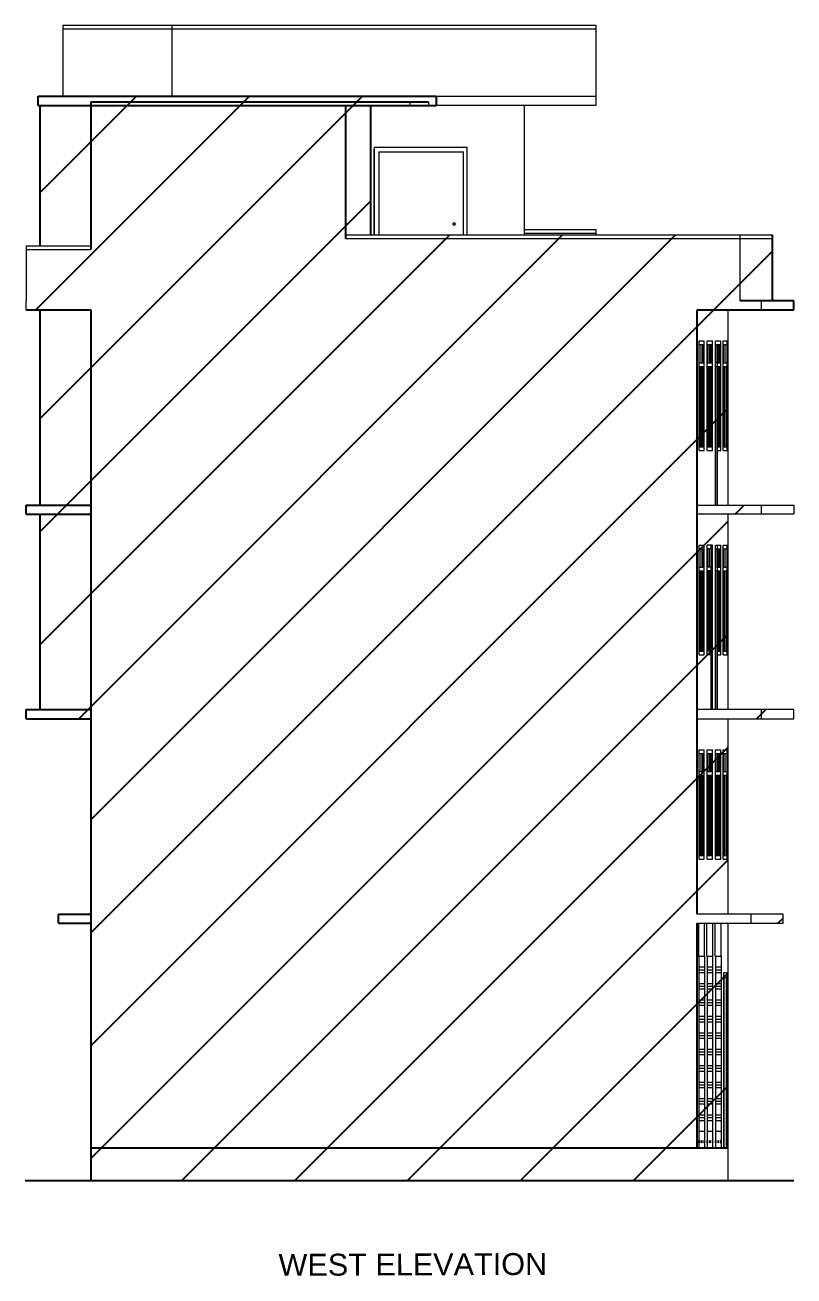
# Model space of a CAD drawing. Header units: inches. Extents: x 4069 to 291496, y -47643 to 12535.
# Drawn here: x 144287 to 144708, y -24238 to -23552 of the extents above; entities that cross this region are included whole.
import ezdxf

# ---------------------------------------------------------------- set-up
doc = ezdxf.new("R2010")
doc.units = ezdxf.units.IN
doc.header["$LTSCALE"] = 5
doc.header["$MEASUREMENT"] = 0
for name, color, linetype, lineweight in [('A-WALL', 7, 'Continuous', 9), ('DOOR', 62, 'Continuous', 0), ('Railing', 43, 'Continuous', 18), ('win', 5, 'Continuous', 18)]:
    doc.layers.add(name, color=color, linetype=linetype, lineweight=lineweight)
doc.layers.add('column', color=4, linetype='Continuous')
doc.layers.add('WALL', color=7, linetype='Continuous')
doc.styles.add('DIMTEXT', font='arial.ttf', dxfattribs={"height": 8})

msp = doc.modelspace()

# ---------------------------------------------------------------- hatches: boundary and pattern name
at = {"layer": 'WALL', "linetype": 'ByBlock', "ltscale": 5, "true_color": 0xf8991e}
h = msp.add_hatch(dxfattribs=at)
h.set_pattern_fill('ANSI31', color=30, scale=350)
h.set_pattern_definition([(45, (136233.223, -20012.41), (-30.93592, 30.93592), [])])
h.paths.add_polyline_path([(144322.90844, -24185.376), (144322.90844, -24044.376), (144305.22145, -24044.376), (144305.22145, -24039.376), (144322.90844, -24039.376), (144322.90844, -23932.376), (144287.53446, -23932.376), (144287.53446, -23927.376), (144322.90844, -23927.376), (144295.22025, -23927.376), (144295.22025, -23820.376), (144287.53446, -23820.376), (144287.53446, -23815.376), (144295.22025, -23815.376), (144295.22025, -23708.376), (144287.53446, -23708.376), (144287.53446, -23673.376), (144295.22025, -23673.376), (144295.22025, -23596.376), (144294.19325, -23596.376), (144294.19325, -23591.376), (144476.18098, -23591.376), (144512.17156, -23591.376), (144512.17156, -23596.376), (144476.18098, -23596.376), (144476.18098, -23667.376), (144696.12339, -23667.376), (144696.12339, -23703.376), (144708.12024, -23703.376), (144708.12024, -23708.376), (144672.12967, -23708.376), (144672.12967, -23815.376), (144708.12024, -23815.376), (144708.12024, -23820.376), (144672.12967, -23820.376), (144672.12967, -23927.376), (144708.12024, -23927.376), (144708.12024, -23932.376), (144672.12967, -23932.376), (144672.12967, -24039.376), (144702.12181, -24039.376), (144702.12181, -24044.376), (144672.12967, -24044.376), (144672.12967, -24185.376)])

# ---------------------------------------------------------------- linework, layer by layer
at = {"layer": 'A-WALL', "ltscale": 5}
for p, q in [((144307.83269, -23591.376), (144307.83269, -23552.376)), ((144367.25554, -23552.376), (144367.25554, -23591.376)), ((144599.53787, -23552.376), (144599.53787, -23596.376)), ((144512.17156, -23591.376), (144599.53787, -23591.376)), ((144497.81311, -23596.376), (144497.81311, -23594.376)), ((144507.88384, -23594.376), (144507.88384, -23596.376)), ((144599.53787, -23596.376), (144512.17156, -23596.376)), ((144560.53787, -23667.376), (144560.53787, -23596.376)), ((144599.53787, -23664.376), (144599.53787, -23667.376)), ((144678.61346, -23703.376), (144678.61346, -23667.376)), ((144287.53446, -23673.376), (144287.53446, -23703.376)), ((144287.53446, -23708.376), (144287.53446, -23703.376)), ((144672.12967, -23815.376), (144672.12967, -23708.376)), ((144690.40478, -23708.376), (144690.40478, -23703.376)), ((144655.0308, -23815.376), (144708.12024, -23815.376)), ((144690.40478, -23820.376), (144690.40478, -23815.376)), ((144708.12024, -23815.376), (144708.12024, -23820.376)), ((144708.12024, -23820.376), (144655.0308, -23820.376)), ((144672.12967, -23927.376), (144672.12967, -23820.376)), ((144708.12024, -23927.376), (144655.0308, -23927.376)), ((144690.40478, -23932.376), (144690.40478, -23927.376)), ((144708.12024, -23932.376), (144708.12024, -23927.376)), ((144655.0308, -23932.376), (144708.12024, -23932.376)), ((144672.12967, -24039.376), (144672.12967, -23932.376)), ((144702.12181, -24039.376), (144655.0308, -24039.376)), ((144655.0308, -24044.376), (144702.12181, -24044.376)), ((144672.12967, -24185.376), (144672.12967, -24044.376)), ((144684.50912, -24039.376), (144684.50912, -24044.376)), ((144702.12181, -24044.376), (144702.12181, -24039.376))]:
    msp.add_line(p, q, dxfattribs=at)
at = {"layer": 'A-WALL', "color": 1, "ltscale": 5}
for p, q in [((144655.92599, -24062.376), (144655.92599, -24044.376)), ((144659.17873, -24062.376), (144659.17873, -24044.376)), ((144660.46182, -24062.376), (144660.46182, -24044.376)), ((144663.65488, -24062.376), (144663.65488, -24044.376)), ((144664.99764, -24062.376), (144664.99764, -24044.376)), ((144668.25038, -24062.376), (144668.25038, -24044.376)), ((144655.92599, -24062.376), (144659.17873, -24062.376)), ((144656.01555, -24062.376), (144656.01555, -24167.376)), ((144659.08917, -24062.376), (144659.08917, -24167.376)), ((144660.46182, -24062.376), (144663.65488, -24062.376)), ((144660.55138, -24062.376), (144660.55138, -24167.376)), ((144663.56532, -24062.376), (144663.56532, -24167.376)), ((144664.99764, -24062.376), (144668.25038, -24062.376)), ((144665.0872, -24062.376), (144665.0872, -24167.376)), ((144668.16082, -24062.376), (144668.16082, -24167.376)), ((144656.01555, -24068.376), (144659.08917, -24068.376)), ((144656.01555, -24069.876), (144659.08917, -24069.876)), ((144656.01555, -24071.376), (144659.08917, -24071.376)), ((144660.55138, -24068.376), (144663.56532, -24068.376)), ((144660.55138, -24069.876), (144663.56532, -24069.876)), ((144660.55138, -24071.376), (144663.56532, -24071.376)), ((144665.0872, -24068.376), (144668.16082, -24068.376)), ((144665.0872, -24069.876), (144668.16082, -24069.876)), ((144665.0872, -24071.376), (144668.16082, -24071.376)), ((144656.01555, -24077.376), (144659.08917, -24077.376)), ((144656.01555, -24078.876), (144659.08917, -24078.876)), ((144660.55138, -24077.376), (144663.56532, -24077.376)), ((144660.55138, -24078.876), (144663.56532, -24078.876)), ((144665.0872, -24077.376), (144668.16082, -24077.376)), ((144665.0872, -24078.876), (144668.16082, -24078.876)), ((144656.01555, -24080.376), (144659.08917, -24080.376)), ((144656.01555, -24086.376), (144659.08917, -24086.376)), ((144660.55138, -24080.376), (144663.56532, -24080.376)), ((144660.55138, -24086.376), (144663.56532, -24086.376)), ((144665.0872, -24080.376), (144668.16082, -24080.376)), ((144665.0872, -24086.376), (144668.16082, -24086.376)), ((144656.01555, -24087.876), (144659.08917, -24087.876)), ((144656.01555, -24089.376), (144659.08917, -24089.376)), ((144660.55138, -24087.876), (144663.56532, -24087.876)), ((144660.55138, -24089.376), (144663.56532, -24089.376)), ((144665.0872, -24087.876), (144668.16082, -24087.876)), ((144665.0872, -24089.376), (144668.16082, -24089.376)), ((144656.01555, -24095.376), (144659.08917, -24095.376)), ((144656.01555, -24096.876), (144659.08917, -24096.876)), ((144656.01555, -24098.376), (144659.08917, -24098.376)), ((144660.55138, -24095.376), (144663.56532, -24095.376)), ((144660.55138, -24096.876), (144663.56532, -24096.876)), ((144660.55138, -24098.376), (144663.56532, -24098.376)), ((144665.0872, -24095.376), (144668.16082, -24095.376)), ((144665.0872, -24096.876), (144668.16082, -24096.876)), ((144665.0872, -24098.376), (144668.16082, -24098.376)), ((144656.01555, -24104.376), (144659.08917, -24104.376)), ((144656.01555, -24105.876), (144659.08917, -24105.876)), ((144656.01555, -24107.376), (144659.08917, -24107.376)), ((144660.55138, -24104.376), (144663.56532, -24104.376)), ((144660.55138, -24105.876), (144663.56532, -24105.876)), ((144660.55138, -24107.376), (144663.56532, -24107.376)), ((144665.0872, -24104.376), (144668.16082, -24104.376)), ((144665.0872, -24105.876), (144668.16082, -24105.876)), ((144665.0872, -24107.376), (144668.16082, -24107.376)), ((144656.01555, -24113.376), (144659.08917, -24113.376)), ((144660.55138, -24113.376), (144663.56532, -24113.376)), ((144665.0872, -24113.376), (144668.16082, -24113.376)), ((144656.01555, -24114.876), (144659.08917, -24114.876)), ((144656.01555, -24116.376), (144659.08917, -24116.376)), ((144660.55138, -24114.876), (144663.56532, -24114.876)), ((144660.55138, -24116.376), (144663.56532, -24116.376)), ((144665.0872, -24114.876), (144668.16082, -24114.876)), ((144665.0872, -24116.376), (144668.16082, -24116.376)), ((144656.01555, -24122.376), (144659.08917, -24122.376)), ((144656.01555, -24123.876), (144659.08917, -24123.876)), ((144656.01555, -24125.376), (144659.08917, -24125.376)), ((144660.55138, -24122.376), (144663.56532, -24122.376)), ((144660.55138, -24123.876), (144663.56532, -24123.876)), ((144660.55138, -24125.376), (144663.56532, -24125.376)), ((144665.0872, -24122.376), (144668.16082, -24122.376)), ((144665.0872, -24123.876), (144668.16082, -24123.876)), ((144665.0872, -24125.376), (144668.16082, -24125.376)), ((144656.01555, -24131.376), (144659.08917, -24131.376)), ((144656.01555, -24132.876), (144659.08917, -24132.876)), ((144656.01555, -24134.376), (144659.08917, -24134.376)), ((144660.55138, -24131.376), (144663.56532, -24131.376)), ((144660.55138, -24132.876), (144663.56532, -24132.876)), ((144660.55138, -24134.376), (144663.56532, -24134.376)), ((144665.0872, -24131.376), (144668.16082, -24131.376)), ((144665.0872, -24132.876), (144668.16082, -24132.876)), ((144665.0872, -24134.376), (144668.16082, -24134.376)), ((144656.01555, -24140.376), (144659.08917, -24140.376)), ((144660.55138, -24140.376), (144663.56532, -24140.376)), ((144665.0872, -24140.376), (144668.16082, -24140.376)), ((144656.01555, -24141.876), (144659.08917, -24141.876)), ((144656.01555, -24143.376), (144659.08917, -24143.376)), ((144660.55138, -24141.876), (144663.56532, -24141.876)), ((144660.55138, -24143.376), (144663.56532, -24143.376)), ((144665.0872, -24141.876), (144668.16082, -24141.876)), ((144665.0872, -24143.376), (144668.16082, -24143.376)), ((144656.01555, -24149.376), (144659.08917, -24149.376)), ((144656.01555, -24150.876), (144659.08917, -24150.876)), ((144656.01555, -24152.376), (144659.08917, -24152.376)), ((144660.55138, -24149.376), (144663.56532, -24149.376)), ((144660.55138, -24150.876), (144663.56532, -24150.876)), ((144660.55138, -24152.376), (144663.56532, -24152.376)), ((144665.0872, -24149.376), (144668.16082, -24149.376)), ((144665.0872, -24150.876), (144668.16082, -24150.876)), ((144665.0872, -24152.376), (144668.16082, -24152.376)), ((144656.01555, -24158.376), (144659.08917, -24158.376)), ((144660.55138, -24158.376), (144663.56532, -24158.376)), ((144665.0872, -24158.376), (144668.16082, -24158.376))]:
    msp.add_line(p, q, dxfattribs=at)
for points in [[(144656.07285, -24163.45142), (144656.29637, -24163.45142), (144656.29637, -24164.78349), (144656.07285, -24164.78349)], [(144657.44129, -24163.45142), (144657.66481, -24163.45142), (144657.66481, -24164.78349), (144657.44129, -24164.78349)], [(144659.03187, -24163.45142), (144658.80836, -24163.45142), (144658.80836, -24164.78349), (144659.03187, -24164.78349)], [(144660.60868, -24163.45142), (144660.83219, -24163.45142), (144660.83219, -24164.78349), (144660.60868, -24164.78349)], [(144661.94659, -24163.45142), (144662.17011, -24163.45142), (144662.17011, -24164.78349), (144661.94659, -24164.78349)], [(144663.50802, -24163.45142), (144663.2845, -24163.45142), (144663.2845, -24164.78349), (144663.50802, -24164.78349)], [(144665.1445, -24163.45142), (144665.36802, -24163.45142), (144665.36802, -24164.78349), (144665.1445, -24164.78349)], [(144666.5421, -24163.45142), (144666.76561, -24163.45142), (144666.76561, -24164.78349), (144666.5421, -24164.78349)], [(144668.10352, -24163.45142), (144667.88001, -24163.45142), (144667.88001, -24164.78349), (144668.10352, -24164.78349)]]:
    msp.add_lwpolyline(points, close=True, dxfattribs=at)
at = {"layer": 'A-WALL', "ltscale": 5}
msp.add_circle((144522.01759, -23661.376), 0.7664, dxfattribs=at)
at = {"layer": 'DOOR', "lineweight": 13}
for p, q in [((144478.16711, -23619.376), (144478.16711, -23667.376)), ((144478.16711, -23619.376), (144529.16711, -23619.376)), ((144478.16711, -23667.376), (144478.16711, -23620.376)), ((144529.16711, -23667.376), (144529.16711, -23619.376)), ((144480.66711, -23621.876), (144480.66711, -23667.376)), ((144480.66711, -23621.876), (144527.16711, -23621.876)), ((144527.16711, -23667.376), (144527.16711, -23621.876))]:
    msp.add_line(p, q, dxfattribs=at)
at = {"layer": 'DOOR'}
msp.add_lwpolyline([(144669.77227, -24074.376), (144669.77306, -24167.376), (144669.68349, -24167.376), (144669.68271, -24071.376), (144671.23444, -24071.376), (144671.23522, -24167.376), (144671.14566, -24167.376), (144671.14488, -24074.376)], close=True, dxfattribs=at)
at = {"layer": 'Railing', "color": 30}
for p, q in [((144307.83269, -23552.376), (144599.53787, -23552.376)), ((144307.83269, -23554.376), (144599.53787, -23554.376)), ((144462.43913, -23667.376), (144696.12339, -23667.376)), ((144560.53787, -23664.376), (144599.53787, -23664.376)), ((144560.53787, -23666.376), (144599.53787, -23666.376)), ((144287.53446, -23673.376), (144322.90844, -23673.376)), ((144287.53446, -23675.376), (144322.90844, -23675.376)), ((144462.43913, -23669.376), (144696.12339, -23669.376))]:
    msp.add_line(p, q, dxfattribs=at)
at = {"layer": 'WALL', "color": 2, "linetype": 'ByBlock', "ltscale": 5}
for p, q in [((144294.19325, -23591.376), (144512.17156, -23591.376)), ((144294.19325, -23596.376), (144294.19325, -23591.376)), ((144512.17156, -23591.376), (144512.17156, -23596.376)), ((144294.19325, -23596.376), (144512.17156, -23596.376)), ((144295.22025, -23673.376), (144295.22025, -23596.376)), ((144322.90844, -23594.376), (144322.90844, -23675.376)), ((144322.90844, -23594.376), (144507.88384, -23594.376)), ((144322.90844, -23596.376), (144322.90844, -23675.376)), ((144462.43913, -23596.376), (144462.43913, -23669.376)), ((144462.43913, -23596.376), (144462.43913, -23669.376)), ((144476.18098, -23596.376), (144476.18098, -23667.376)), ((144696.12339, -23667.376), (144696.12339, -23703.376)), ((144287.53446, -23708.376), (144322.90844, -23708.376)), ((144295.22025, -23815.376), (144295.22025, -23708.376)), ((144322.90844, -23708.376), (144322.90844, -23932.376)), ((144655.0308, -23708.376), (144708.12024, -23708.376)), ((144655.0308, -24039.376), (144655.0308, -23708.376)), ((144690.40478, -23703.376), (144678.61346, -23703.376)), ((144708.12024, -23703.376), (144690.40478, -23703.376)), ((144708.12024, -23708.376), (144708.12024, -23703.376)), ((144287.53446, -23815.376), (144322.90844, -23815.376)), ((144287.53446, -23820.376), (144287.53446, -23815.376)), ((144287.53446, -23820.376), (144322.90844, -23820.376)), ((144295.22025, -23927.376), (144295.22025, -23820.376)), ((144287.53446, -23927.376), (144322.90844, -23927.376)), ((144287.53446, -23932.376), (144287.53446, -23927.376)), ((144287.53446, -23932.376), (144322.90844, -23932.376)), ((144322.90844, -23932.376), (144322.90844, -24185.376)), ((144305.22145, -24039.376), (144322.90844, -24039.376)), ((144305.22145, -24044.376), (144305.22145, -24039.376)), ((144305.22145, -24044.376), (144322.90844, -24044.376)), ((144655.0308, -24167.376), (144655.0308, -24044.376)), ((144322.90844, -24167.376), (144672.12967, -24167.376)), ((144286.90844, -24185.376), (144708.12967, -24185.376))]:
    msp.add_line(p, q, dxfattribs=at)
at = {"layer": 'win'}
for p, q in [((144656.12, -23725.376), (144658.98473, -23725.376)), ((144656.12, -23785.376), (144656.12, -23725.376)), ((144656.17971, -23727.376), (144657.06538, -23727.376)), ((144656.17971, -23737.376), (144656.17971, -23727.376)), ((144657.06538, -23727.376), (144657.06538, -23737.376)), ((144657.12509, -23727.376), (144657.97964, -23727.376)), ((144657.12509, -23727.376), (144657.12509, -23737.376)), ((144657.97964, -23727.376), (144657.97964, -23737.376)), ((144658.03934, -23727.376), (144658.92502, -23727.376)), ((144658.03934, -23727.376), (144658.03934, -23737.376)), ((144658.92502, -23737.376), (144658.92502, -23727.376)), ((144658.98473, -23785.376), (144658.98473, -23725.376)), ((144660.62598, -23725.376), (144663.49071, -23725.376)), ((144660.62598, -23785.376), (144660.62598, -23725.376)), ((144660.68569, -23727.376), (144661.57137, -23727.376)), ((144660.68569, -23737.376), (144660.68569, -23727.376)), ((144661.57137, -23727.376), (144661.57137, -23737.376)), ((144661.63107, -23727.376), (144662.48562, -23727.376)), ((144661.63107, -23727.376), (144661.63107, -23737.376)), ((144662.48562, -23727.376), (144662.48562, -23737.376)), ((144662.54533, -23727.376), (144663.431, -23727.376)), ((144662.54533, -23727.376), (144662.54533, -23737.376)), ((144663.431, -23737.376), (144663.431, -23727.376)), ((144663.49071, -23785.376), (144663.49071, -23725.376)), ((144665.19165, -23725.376), (144668.05638, -23725.376)), ((144665.19165, -23815.376), (144665.19165, -23725.376)), ((144665.25133, -23727.37598), (144666.02719, -23727.37598)), ((144665.25133, -23737.37584), (144665.25133, -23727.37598)), ((144666.02719, -23727.37598), (144666.02719, -23737.37584)), ((144666.08688, -23727.37598), (144666.08688, -23737.37584)), ((144666.08688, -23727.37598), (144666.08688, -23815.376)), ((144666.14656, -23727.37598), (144667.05173, -23727.37598)), ((144666.14656, -23727.37598), (144666.14656, -23737.37584)), ((144667.05173, -23727.37598), (144667.05173, -23737.37584)), ((144667.11142, -23727.37598), (144667.9967, -23727.37598)), ((144667.11142, -23727.37598), (144667.11142, -23737.37584)), ((144667.9967, -23737.37584), (144667.9967, -23727.37598)), ((144668.05638, -23785.37521), (144668.05638, -23725.376)), ((144669.38362, -23725.376), (144671.53285, -23725.376)), ((144669.38362, -23785.37657), (144669.38362, -23725.376)), ((144669.44335, -23727.37602), (144670.42789, -23727.37602)), ((144669.44335, -23737.37612), (144669.44335, -23727.37602)), ((144670.42789, -23737.37612), (144670.42789, -23727.37602)), ((144670.48762, -23727.37602), (144671.47312, -23727.37602)), ((144670.48762, -23737.37612), (144670.48762, -23727.37602)), ((144671.47312, -23737.37612), (144671.47312, -23727.37602)), ((144671.53285, -23785.37657), (144671.53285, -23725.376)), ((144656.17971, -23737.376), (144657.06538, -23737.376)), ((144656.17971, -23739.376), (144656.69917, -23739.376)), ((144656.17971, -23783.376), (144656.17971, -23739.376)), ((144656.69917, -23739.376), (144656.69917, -23783.376)), ((144656.75888, -23739.376), (144657.24849, -23739.376)), ((144656.75888, -23739.376), (144656.75888, -23783.376)), ((144657.12509, -23737.376), (144657.97964, -23737.376)), ((144657.24849, -23739.376), (144657.24849, -23783.376)), ((144657.3082, -23739.376), (144657.79653, -23739.376)), ((144657.3082, -23739.376), (144657.3082, -23783.376)), ((144657.79653, -23739.376), (144657.79653, -23783.376)), ((144657.85624, -23739.376), (144658.34585, -23739.376)), ((144657.85624, -23739.376), (144657.85624, -23783.376)), ((144658.03934, -23737.376), (144658.92502, -23737.376)), ((144658.34585, -23739.376), (144658.34585, -23783.376)), ((144658.40556, -23739.376), (144658.92502, -23739.376)), ((144658.40556, -23739.376), (144658.40556, -23783.376)), ((144658.92502, -23783.376), (144658.92502, -23739.376)), ((144660.68569, -23737.376), (144661.57137, -23737.376)), ((144660.68569, -23739.376), (144661.20515, -23739.376)), ((144660.68569, -23783.376), (144660.68569, -23739.376)), ((144661.20515, -23739.376), (144661.20515, -23783.376)), ((144661.26486, -23739.376), (144661.75447, -23739.376)), ((144661.26486, -23739.376), (144661.26486, -23783.376)), ((144661.63107, -23737.376), (144662.48562, -23737.376)), ((144661.75447, -23739.376), (144661.75447, -23783.376)), ((144661.81418, -23739.376), (144662.30251, -23739.376)), ((144661.81418, -23739.376), (144661.81418, -23783.376)), ((144662.30251, -23739.376), (144662.30251, -23783.376)), ((144662.36222, -23739.376), (144662.85183, -23739.376)), ((144662.36222, -23739.376), (144662.36222, -23783.376)), ((144662.54533, -23737.376), (144663.431, -23737.376)), ((144662.85183, -23739.376), (144662.85183, -23783.376)), ((144662.91154, -23739.376), (144663.431, -23739.376)), ((144662.91154, -23739.376), (144662.91154, -23783.376)), ((144663.431, -23783.376), (144663.431, -23739.376)), ((144666.02719, -23737.37584), (144665.25133, -23737.37584)), ((144665.25133, -23815.376), (144665.25133, -23739.37582)), ((144666.02719, -23739.37582), (144665.25133, -23739.37582)), ((144666.02719, -23739.37582), (144666.02719, -23815.376)), ((144666.08688, -23739.37582), (144666.69364, -23739.37582)), ((144666.14656, -23737.37584), (144667.05173, -23737.37584)), ((144666.69364, -23739.37582), (144666.69364, -23783.37523)), ((144666.75332, -23739.37582), (144667.33025, -23739.37582)), ((144666.75332, -23739.37582), (144666.75332, -23783.37523)), ((144667.11142, -23737.37584), (144667.9967, -23737.37584)), ((144667.33025, -23739.37582), (144667.33025, -23783.37523)), ((144667.38993, -23739.37582), (144667.9967, -23739.37582)), ((144667.38993, -23739.37582), (144667.38993, -23783.37523)), ((144667.9967, -23783.37523), (144667.9967, -23739.37582)), ((144669.44335, -23737.37612), (144670.42789, -23737.37612)), ((144669.44335, -23739.37614), (144669.95103, -23739.37614)), ((144669.44335, -23783.37655), (144669.44335, -23739.37614)), ((144669.95103, -23739.37614), (144669.95103, -23783.37655)), ((144670.01076, -23739.37614), (144670.90571, -23739.37614)), ((144670.01076, -23739.37614), (144670.01076, -23783.37655)), ((144670.48762, -23737.37612), (144671.47312, -23737.37612)), ((144670.90571, -23739.37614), (144670.90571, -23783.37655)), ((144670.96544, -23739.37614), (144671.47312, -23739.37614)), ((144670.96544, -23739.37614), (144670.96544, -23783.37655)), ((144671.47312, -23783.37655), (144671.47312, -23739.37614)), ((144656.17971, -23783.376), (144656.69917, -23783.376)), ((144656.75888, -23783.376), (144657.24849, -23783.376)), ((144657.3082, -23783.376), (144657.79653, -23783.376)), ((144657.85624, -23783.376), (144658.34585, -23783.376)), ((144658.40556, -23783.376), (144658.92502, -23783.376)), ((144660.68569, -23783.376), (144661.20515, -23783.376)), ((144661.26486, -23783.376), (144661.75447, -23783.376)), ((144661.81418, -23783.376), (144662.30251, -23783.376)), ((144662.36222, -23783.376), (144662.85183, -23783.376)), ((144662.91154, -23783.376), (144663.431, -23783.376)), ((144666.08688, -23783.37523), (144666.69364, -23783.37523)), ((144666.75332, -23783.37523), (144667.33025, -23783.37523)), ((144667.38993, -23783.37523), (144667.9967, -23783.37523)), ((144669.44335, -23783.37655), (144669.95103, -23783.37655)), ((144670.01076, -23783.37655), (144670.90571, -23783.37655)), ((144670.96544, -23783.37655), (144671.47312, -23783.37655)), ((144656.12, -23785.376), (144658.98473, -23785.376)), ((144660.62598, -23785.376), (144663.49071, -23785.376)), ((144666.08688, -23785.37521), (144668.05638, -23785.37521)), ((144669.38362, -23785.37657), (144671.53285, -23785.37657)), ((144656.12, -23837.376), (144658.98473, -23837.376)), ((144656.12, -23897.376), (144656.12, -23837.376)), ((144656.17971, -23839.376), (144657.06538, -23839.376)), ((144656.17971, -23849.376), (144656.17971, -23839.376)), ((144657.06538, -23839.376), (144657.06538, -23849.376)), ((144657.12509, -23839.376), (144657.97964, -23839.376)), ((144657.12509, -23839.376), (144657.12509, -23849.376)), ((144657.97964, -23839.376), (144657.97964, -23849.376)), ((144658.03934, -23839.376), (144658.92502, -23839.376)), ((144658.03934, -23839.376), (144658.03934, -23849.376)), ((144658.92502, -23849.376), (144658.92502, -23839.376)), ((144658.98473, -23897.376), (144658.98473, -23837.376)), ((144663.49071, -23837.376), (144660.62598, -23837.376)), ((144660.62598, -23897.37521), (144660.62598, -23837.376)), ((144661.57094, -23839.37598), (144660.68566, -23839.37598)), ((144660.68566, -23849.37584), (144660.68566, -23839.37598)), ((144661.57094, -23839.37598), (144661.57094, -23849.37584)), ((144662.5358, -23839.37598), (144661.63063, -23839.37598)), ((144661.63063, -23839.37598), (144661.63063, -23849.37584)), ((144662.5358, -23839.37598), (144662.5358, -23849.37584)), ((144662.59548, -23837.376), (144662.59548, -23927.376)), ((144662.59548, -23839.37598), (144662.59548, -23849.37584)), ((144663.43103, -23839.37598), (144662.65517, -23839.37598)), ((144662.65517, -23839.37598), (144662.65517, -23849.37584)), ((144663.43103, -23849.37584), (144663.43103, -23839.37598)), ((144663.49071, -23927.376), (144663.49071, -23837.376)), ((144665.19165, -23837.376), (144668.05638, -23837.376)), ((144665.19165, -23927.376), (144665.19165, -23837.376)), ((144665.25133, -23839.37598), (144666.02719, -23839.37598)), ((144665.25133, -23849.37584), (144665.25133, -23839.37598)), ((144666.02719, -23839.37598), (144666.02719, -23849.37584)), ((144666.08688, -23837.376), (144666.08688, -23927.376)), ((144666.08688, -23839.37598), (144666.08688, -23849.37584)), ((144666.14656, -23839.37598), (144667.05173, -23839.37598)), ((144666.14656, -23839.37598), (144666.14656, -23849.37584)), ((144667.05173, -23839.37598), (144667.05173, -23849.37584)), ((144667.11142, -23839.37598), (144667.9967, -23839.37598)), ((144667.11142, -23839.37598), (144667.11142, -23849.37584)), ((144667.9967, -23849.37584), (144667.9967, -23839.37598)), ((144668.05638, -23897.37521), (144668.05638, -23837.376)), ((144669.38362, -23837.376), (144671.53217, -23837.376)), ((144669.38362, -23897.376), (144669.38362, -23837.376)), ((144669.44333, -23839.376), (144670.42756, -23839.376)), ((144669.44333, -23849.376), (144669.44333, -23839.376)), ((144670.42756, -23849.376), (144670.42756, -23839.376)), ((144670.48727, -23839.376), (144671.47246, -23839.376)), ((144670.48727, -23849.376), (144670.48727, -23839.376)), ((144671.47246, -23849.376), (144671.47246, -23839.376)), ((144671.53217, -23897.376), (144671.53217, -23837.376)), ((144656.17971, -23849.376), (144657.06538, -23849.376)), ((144656.17971, -23851.376), (144656.69917, -23851.376)), ((144656.17971, -23895.376), (144656.17971, -23851.376)), ((144656.69917, -23851.376), (144656.69917, -23895.376)), ((144656.75888, -23851.376), (144657.24849, -23851.376)), ((144656.75888, -23851.376), (144656.75888, -23895.376)), ((144657.12509, -23849.376), (144657.97964, -23849.376)), ((144657.24849, -23851.376), (144657.24849, -23895.376)), ((144657.3082, -23851.376), (144657.79653, -23851.376)), ((144657.3082, -23851.376), (144657.3082, -23895.376)), ((144657.79653, -23851.376), (144657.79653, -23895.376)), ((144657.85624, -23851.376), (144658.34585, -23851.376)), ((144657.85624, -23851.376), (144657.85624, -23895.376)), ((144658.03934, -23849.376), (144658.92502, -23849.376)), ((144658.34585, -23851.376), (144658.34585, -23895.376)), ((144658.40556, -23851.376), (144658.92502, -23851.376)), ((144658.40556, -23851.376), (144658.40556, -23895.376)), ((144658.92502, -23895.376), (144658.92502, -23851.376)), ((144661.57094, -23849.37584), (144660.68566, -23849.37584)), ((144661.29243, -23851.37582), (144660.68566, -23851.37582)), ((144660.68566, -23895.37523), (144660.68566, -23851.37582)), ((144661.29243, -23851.37582), (144661.29243, -23895.37523)), ((144661.92904, -23851.37582), (144661.35211, -23851.37582)), ((144661.35211, -23851.37582), (144661.35211, -23895.37523)), ((144662.5358, -23849.37584), (144661.63063, -23849.37584)), ((144661.92904, -23851.37582), (144661.92904, -23895.37523)), ((144662.59548, -23851.37582), (144661.98872, -23851.37582)), ((144661.98872, -23851.37582), (144661.98872, -23895.37523)), ((144662.65517, -23849.37584), (144663.43103, -23849.37584)), ((144662.65517, -23851.37582), (144662.65517, -23927.376)), ((144662.65517, -23851.37582), (144663.43103, -23851.37582)), ((144663.43103, -23927.376), (144663.43103, -23851.37582)), ((144666.02719, -23849.37584), (144665.25133, -23849.37584)), ((144665.25133, -23927.376), (144665.25133, -23851.37582)), ((144666.02719, -23851.37582), (144665.25133, -23851.37582)), ((144666.02719, -23851.37582), (144666.02719, -23927.376)), ((144666.08688, -23851.37582), (144666.69364, -23851.37582)), ((144666.14656, -23849.37584), (144667.05173, -23849.37584)), ((144666.69364, -23851.37582), (144666.69364, -23895.37523)), ((144666.75332, -23851.37582), (144667.33025, -23851.37582)), ((144666.75332, -23851.37582), (144666.75332, -23895.37523)), ((144667.11142, -23849.37584), (144667.9967, -23849.37584)), ((144667.33025, -23851.37582), (144667.33025, -23895.37523)), ((144667.38993, -23851.37582), (144667.9967, -23851.37582)), ((144667.38993, -23851.37582), (144667.38993, -23895.37523)), ((144667.9967, -23895.37523), (144667.9967, -23851.37582)), ((144669.44333, -23849.376), (144670.42756, -23849.376)), ((144669.44333, -23851.376), (144669.95085, -23851.376)), ((144669.44333, -23895.376), (144669.44333, -23851.376)), ((144669.95085, -23851.376), (144669.95085, -23895.376)), ((144670.01056, -23851.376), (144670.90523, -23851.376)), ((144670.01056, -23851.376), (144670.01056, -23895.376)), ((144670.48727, -23849.376), (144671.47246, -23849.376)), ((144670.90523, -23851.376), (144670.90523, -23895.376)), ((144670.96494, -23851.376), (144671.47246, -23851.376)), ((144670.96494, -23851.376), (144670.96494, -23895.376)), ((144671.47246, -23895.376), (144671.47246, -23851.376)), ((144656.12, -23897.376), (144658.98473, -23897.376)), ((144656.17971, -23895.376), (144656.69917, -23895.376)), ((144656.75888, -23895.376), (144657.24849, -23895.376)), ((144657.3082, -23895.376), (144657.79653, -23895.376)), ((144657.85624, -23895.376), (144658.34585, -23895.376)), ((144658.40556, -23895.376), (144658.92502, -23895.376)), ((144662.59548, -23897.37521), (144660.62598, -23897.37521)), ((144661.29243, -23895.37523), (144660.68566, -23895.37523)), ((144661.92904, -23895.37523), (144661.35211, -23895.37523)), ((144662.59548, -23895.37523), (144661.98872, -23895.37523)), ((144666.08688, -23895.37523), (144666.69364, -23895.37523)), ((144666.08688, -23897.37521), (144668.05638, -23897.37521)), ((144666.75332, -23895.37523), (144667.33025, -23895.37523)), ((144667.38993, -23895.37523), (144667.9967, -23895.37523)), ((144669.38362, -23897.376), (144671.53217, -23897.376)), ((144669.44333, -23895.376), (144669.95085, -23895.376)), ((144670.01056, -23895.376), (144670.90523, -23895.376)), ((144670.96494, -23895.376), (144671.47246, -23895.376)), ((144656.12, -23949.376), (144658.98473, -23949.376)), ((144656.12, -24009.376), (144656.12, -23949.376)), ((144658.98473, -24009.376), (144658.98473, -23949.376)), ((144660.62598, -23949.376), (144663.49071, -23949.376)), ((144660.62598, -24009.376), (144660.62598, -23949.376)), ((144663.49071, -24009.376), (144663.49071, -23949.376)), ((144665.19165, -23949.376), (144668.05638, -23949.376)), ((144665.19165, -24009.376), (144665.19165, -23949.376)), ((144668.05638, -24009.376), (144668.05638, -23949.376)), ((144669.38362, -23949.376), (144671.53217, -23949.376)), ((144669.38362, -24009.376), (144669.38362, -23949.376)), ((144671.53217, -24009.376), (144671.53217, -23949.376)), ((144656.17971, -23951.376), (144657.06538, -23951.376)), ((144656.17971, -23961.376), (144656.17971, -23951.376)), ((144657.06538, -23951.376), (144657.06538, -23961.376)), ((144657.12509, -23951.376), (144657.97964, -23951.376)), ((144657.12509, -23951.376), (144657.12509, -23961.376)), ((144657.97964, -23951.376), (144657.97964, -23961.376)), ((144658.03934, -23951.376), (144658.92502, -23951.376)), ((144658.03934, -23951.376), (144658.03934, -23961.376)), ((144658.92502, -23961.376), (144658.92502, -23951.376)), ((144660.68569, -23951.376), (144661.57137, -23951.376)), ((144660.68569, -23961.376), (144660.68569, -23951.376)), ((144661.57137, -23951.376), (144661.57137, -23961.376)), ((144661.63107, -23951.376), (144662.48562, -23951.376)), ((144661.63107, -23951.376), (144661.63107, -23961.376)), ((144662.48562, -23951.376), (144662.48562, -23961.376)), ((144662.54533, -23951.376), (144663.431, -23951.376)), ((144662.54533, -23951.376), (144662.54533, -23961.376)), ((144663.431, -23961.376), (144663.431, -23951.376)), ((144665.25136, -23951.376), (144666.13703, -23951.376)), ((144665.25136, -23961.376), (144665.25136, -23951.376)), ((144666.13703, -23951.376), (144666.13703, -23961.376)), ((144666.19674, -23951.376), (144667.05129, -23951.376)), ((144666.19674, -23951.376), (144666.19674, -23961.376)), ((144667.05129, -23951.376), (144667.05129, -23961.376)), ((144667.11099, -23951.376), (144667.99667, -23951.376)), ((144667.11099, -23951.376), (144667.11099, -23961.376)), ((144667.99667, -23961.376), (144667.99667, -23951.376)), ((144669.44333, -23951.376), (144670.42756, -23951.376)), ((144669.44333, -23961.376), (144669.44333, -23951.376)), ((144670.42756, -23961.376), (144670.42756, -23951.376)), ((144670.48727, -23951.376), (144671.47246, -23951.376)), ((144670.48727, -23961.376), (144670.48727, -23951.376)), ((144671.47246, -23961.376), (144671.47246, -23951.376)), ((144656.17971, -23961.376), (144657.06538, -23961.376)), ((144656.17971, -23963.376), (144656.69917, -23963.376)), ((144656.17971, -24007.376), (144656.17971, -23963.376)), ((144656.69917, -23963.376), (144656.69917, -24007.376)), ((144656.75888, -23963.376), (144657.24849, -23963.376)), ((144656.75888, -23963.376), (144656.75888, -24007.376)), ((144657.12509, -23961.376), (144657.97964, -23961.376)), ((144657.24849, -23963.376), (144657.24849, -24007.376)), ((144657.3082, -23963.376), (144657.79653, -23963.376)), ((144657.3082, -23963.376), (144657.3082, -24007.376)), ((144657.79653, -23963.376), (144657.79653, -24007.376)), ((144657.85624, -23963.376), (144658.34585, -23963.376)), ((144657.85624, -23963.376), (144657.85624, -24007.376)), ((144658.03934, -23961.376), (144658.92502, -23961.376)), ((144658.34585, -23963.376), (144658.34585, -24007.376)), ((144658.40556, -23963.376), (144658.92502, -23963.376)), ((144658.40556, -23963.376), (144658.40556, -24007.376)), ((144658.92502, -24007.376), (144658.92502, -23963.376)), ((144660.68569, -23961.376), (144661.57137, -23961.376)), ((144660.68569, -23963.376), (144661.20515, -23963.376)), ((144660.68569, -24007.376), (144660.68569, -23963.376)), ((144661.20515, -23963.376), (144661.20515, -24007.376)), ((144661.26486, -23963.376), (144661.75447, -23963.376)), ((144661.26486, -23963.376), (144661.26486, -24007.376)), ((144661.63107, -23961.376), (144662.48562, -23961.376)), ((144661.75447, -23963.376), (144661.75447, -24007.376)), ((144661.81418, -23963.376), (144662.30251, -23963.376)), ((144661.81418, -23963.376), (144661.81418, -24007.376)), ((144662.30251, -23963.376), (144662.30251, -24007.376)), ((144662.36222, -23963.376), (144662.85183, -23963.376)), ((144662.36222, -23963.376), (144662.36222, -24007.376)), ((144662.54533, -23961.376), (144663.431, -23961.376)), ((144662.85183, -23963.376), (144662.85183, -24007.376)), ((144662.91154, -23963.376), (144663.431, -23963.376)), ((144662.91154, -23963.376), (144662.91154, -24007.376)), ((144663.431, -24007.376), (144663.431, -23963.376)), ((144665.25136, -23961.376), (144666.13703, -23961.376)), ((144665.25136, -23963.376), (144665.77082, -23963.376)), ((144665.25136, -24007.376), (144665.25136, -23963.376)), ((144665.77082, -23963.376), (144665.77082, -24007.376)), ((144665.83053, -23963.376), (144666.32014, -23963.376)), ((144665.83053, -23963.376), (144665.83053, -24007.376)), ((144666.19674, -23961.376), (144667.05129, -23961.376)), ((144666.32014, -23963.376), (144666.32014, -24007.376)), ((144666.37985, -23963.376), (144666.86818, -23963.376)), ((144666.37985, -23963.376), (144666.37985, -24007.376)), ((144666.86818, -23963.376), (144666.86818, -24007.376)), ((144666.92789, -23963.376), (144667.4175, -23963.376)), ((144666.92789, -23963.376), (144666.92789, -24007.376)), ((144667.11099, -23961.376), (144667.99667, -23961.376)), ((144667.4175, -23963.376), (144667.4175, -24007.376)), ((144667.47721, -23963.376), (144667.99667, -23963.376)), ((144667.47721, -23963.376), (144667.47721, -24007.376)), ((144667.99667, -24007.376), (144667.99667, -23963.376)), ((144669.44333, -23961.376), (144670.42756, -23961.376)), ((144669.44333, -23963.376), (144669.95085, -23963.376)), ((144669.44333, -24007.376), (144669.44333, -23963.376)), ((144669.95085, -23963.376), (144669.95085, -24007.376)), ((144670.01056, -23963.376), (144670.90523, -23963.376)), ((144670.01056, -23963.376), (144670.01056, -24007.376)), ((144670.48727, -23961.376), (144671.47246, -23961.376)), ((144670.90523, -23963.376), (144670.90523, -24007.376)), ((144670.96494, -23963.376), (144671.47246, -23963.376)), ((144670.96494, -23963.376), (144670.96494, -24007.376)), ((144671.47246, -24007.376), (144671.47246, -23963.376)), ((144656.12, -24009.376), (144658.98473, -24009.376)), ((144656.17971, -24007.376), (144656.69917, -24007.376)), ((144656.75888, -24007.376), (144657.24849, -24007.376)), ((144657.3082, -24007.376), (144657.79653, -24007.376)), ((144657.85624, -24007.376), (144658.34585, -24007.376)), ((144658.40556, -24007.376), (144658.92502, -24007.376)), ((144660.62598, -24009.376), (144663.49071, -24009.376)), ((144660.68569, -24007.376), (144661.20515, -24007.376)), ((144661.26486, -24007.376), (144661.75447, -24007.376)), ((144661.81418, -24007.376), (144662.30251, -24007.376)), ((144662.36222, -24007.376), (144662.85183, -24007.376)), ((144662.91154, -24007.376), (144663.431, -24007.376)), ((144665.19165, -24009.376), (144668.05638, -24009.376)), ((144665.25136, -24007.376), (144665.77082, -24007.376)), ((144665.83053, -24007.376), (144666.32014, -24007.376)), ((144666.37985, -24007.376), (144666.86818, -24007.376)), ((144666.92789, -24007.376), (144667.4175, -24007.376)), ((144667.47721, -24007.376), (144667.99667, -24007.376)), ((144669.38362, -24009.376), (144671.53217, -24009.376)), ((144669.44333, -24007.376), (144669.95085, -24007.376)), ((144670.01056, -24007.376), (144670.90523, -24007.376)), ((144670.96494, -24007.376), (144671.47246, -24007.376))]:
    msp.add_line(p, q, dxfattribs=at)

# ---------------------------------------------------------------- texts
at = {"layer": 'column', "color": 0, "insert": (144499.31541, -24225.30194), "char_height": 12, "width": 216.2724828, "attachment_point": 2, "rotation": 0.20565602, "style": 'DIMTEXT'}
msp.add_mtext('WEST ELEVATION', dxfattribs=at)

doc.saveas('drawing.dxf')
